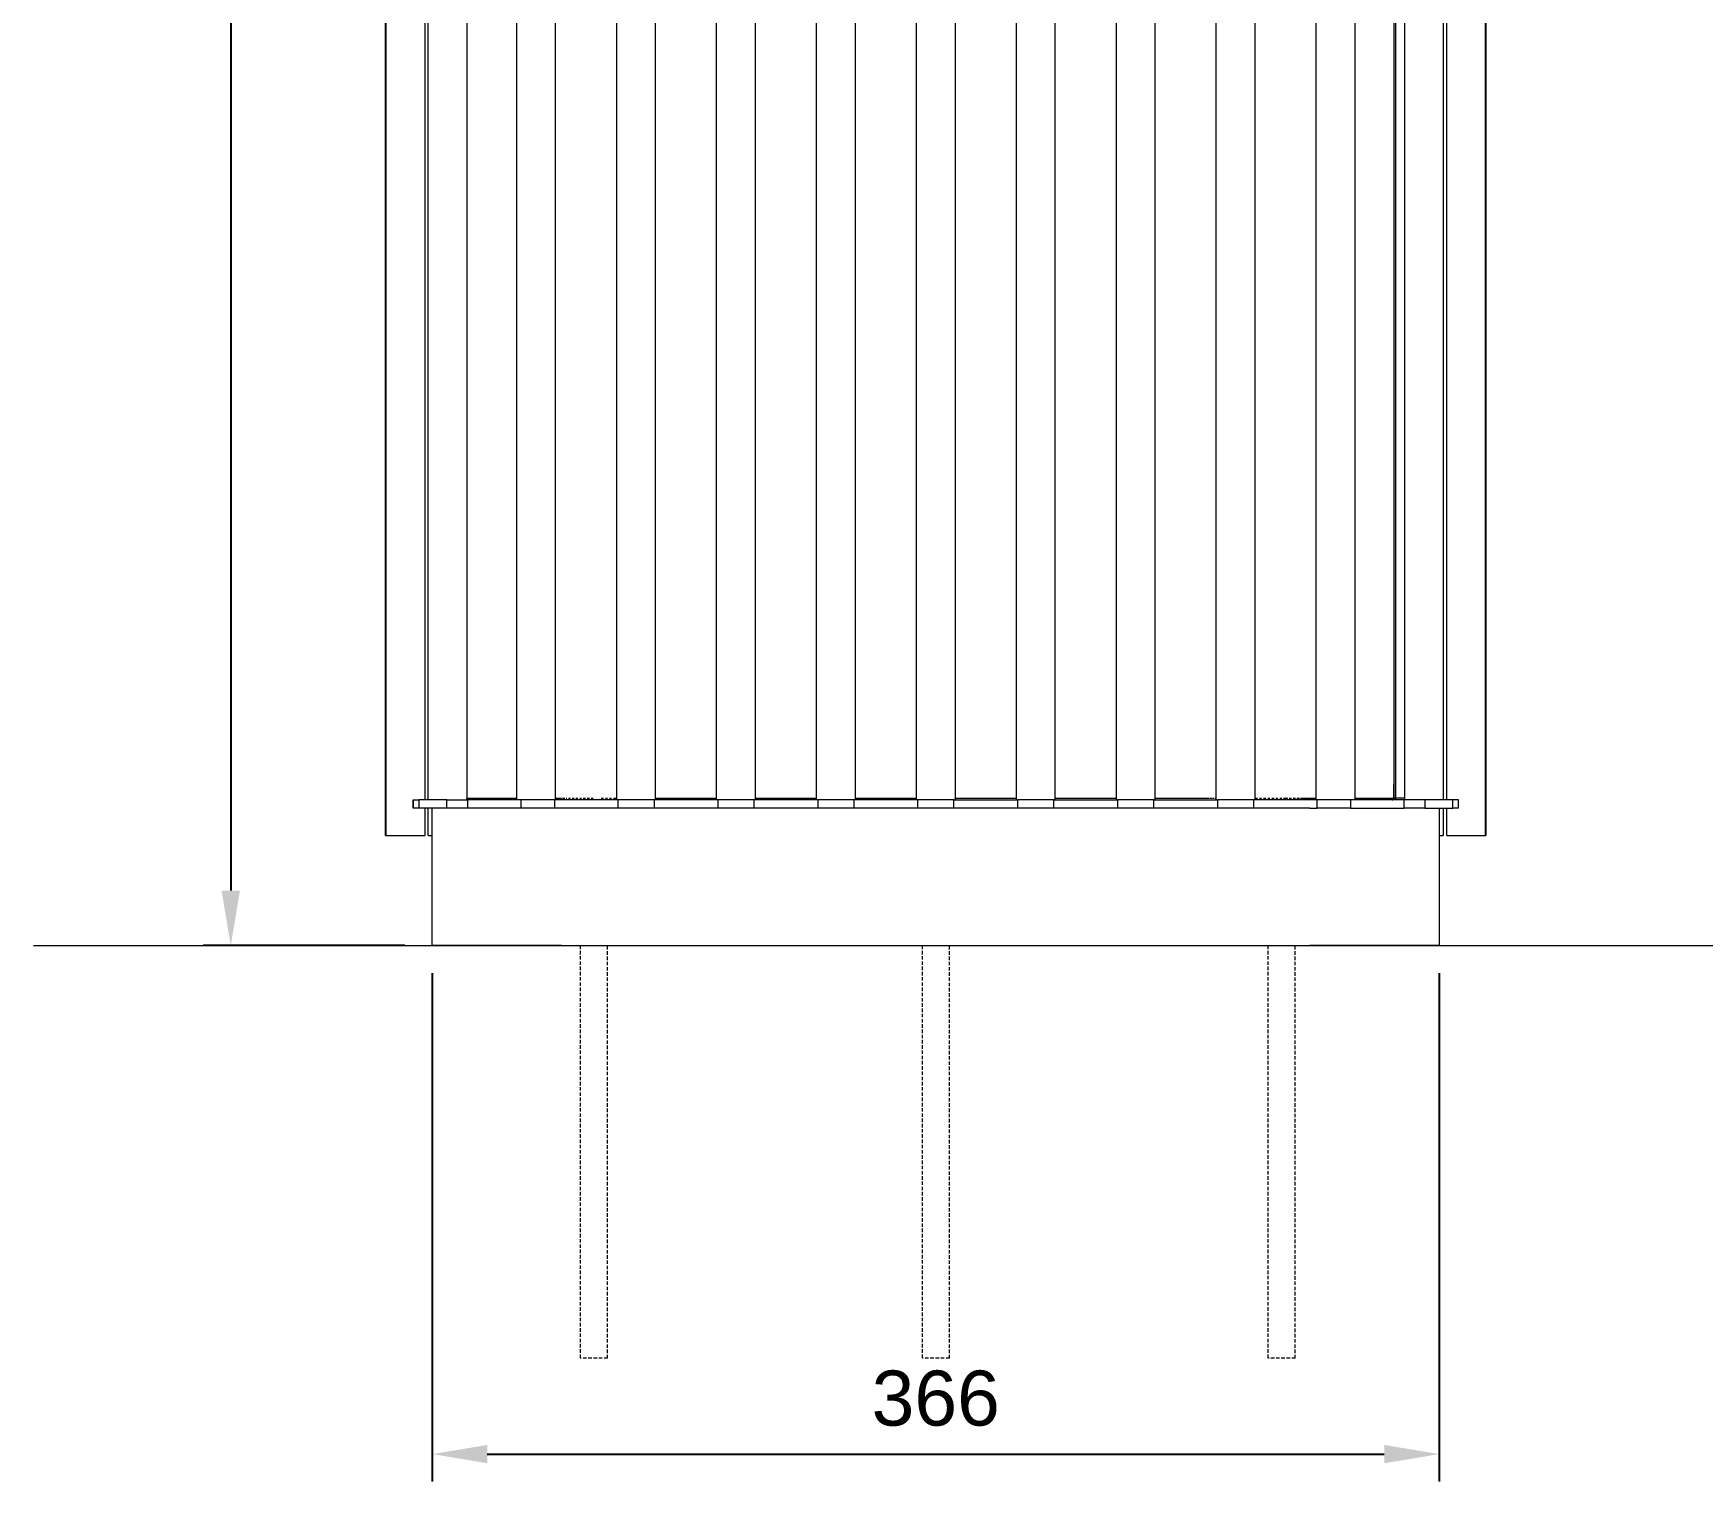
# Model space of a CAD drawing. Header units: millimetres. Extents: x 8434 to 10928, y 788 to 2545.
# Drawn here: x 8434 to 9040, y 1402 to 1928 of the extents above; entities that cross this region are included whole.
import ezdxf

# ---------------------------------------------------------------- set-up
doc = ezdxf.new("R2010")
doc.units = ezdxf.units.MM
doc.linetypes.add('HIDDEN', pattern=[1.905, 1.27, -0.635])
for name, color, linetype, lineweight in [('ZANO_R', 7, 'Continuous', 0), ('ZANO_R_przerywana', 7, 'HIDDEN', 0), ('ZANO_W', 1, 'Continuous', 0)]:
    doc.layers.add(name, color=color, linetype=linetype, lineweight=lineweight)
doc.styles.get("Standard").update_dxf_attribs({"font": 'ARIALUNI.TTF'})
doc.dimstyles.new('pl i ang', dxfattribs={"dimtxt": 50, "dimasz": 50, "dimexe": 1.25, "dimexo": 0.625, "dimgap": 10, "dimtad": 1, "dimtoh": 1, "dimtxsty": 'Standard', "dimcen": 2.5, "dimclrd": 1, "dimclre": 1, "dimclrt": 1, "dimadec": 0, "dimazin": 0, "dimtfac": 1, "dimtmove": 0, "dimatfit": 3, "dimfxl": 1, "dimarcsym": 1})

# ---------------------------------------------------------------- blocks, each defined once
blk = doc.blocks.new('*D403')
at = {"layer": 'ZANO_W', "color": 1, "lineweight": -2}
for p, q in [((8548.69, 2403.84), (8495.43, 2403.84)), ((8505.43, 2383.84), (8505.43, 1616.85)), ((8568.69, 1596.85), (8495.43, 1596.85))]:
    blk.add_line(p, q, dxfattribs=at)
at = {"layer": 'ZANO_W', "color": 1}
for points in [[(8508.77, 2383.84), (8502.1, 2383.84), (8505.43, 2403.84)], [(8502.1, 1616.85), (8508.77, 1616.85), (8505.43, 1596.85)]]:
    blk.add_solid(points, dxfattribs=at)
at = {"layer": 'ZANO_W', "color": 1, "insert": (8485.22, 2000.34), "char_height": 20, "attachment_point": 5, "rotation": 90}
blk.add_mtext('807', dxfattribs=at)
blk = doc.blocks.new('*D404')
at = {"layer": 'ZANO_W', "color": 1, "lineweight": -2}
for p, q in [((8578.69, 1586.85), (8578.69, 1402.03)), ((8944.69, 1586.85), (8944.69, 1402.03)), ((8598.69, 1412.03), (8924.69, 1412.03))]:
    blk.add_line(p, q, dxfattribs=at)
at = {"layer": 'ZANO_W', "color": 1}
for points in [[(8598.69, 1415.36), (8598.69, 1408.7), (8578.69, 1412.03)], [(8924.69, 1408.7), (8924.69, 1415.36), (8944.69, 1412.03)]]:
    blk.add_solid(points, dxfattribs=at)
at = {"layer": 'ZANO_W', "color": 1, "insert": (8761.69, 1432.25), "char_height": 20, "attachment_point": 5}
blk.add_mtext('366', dxfattribs=at)

msp = doc.modelspace()

# ---------------------------------------------------------------- linework, layer by layer
at = {"layer": 'ZANO_R'}
for p, q in [((8561.69, 1636.85), (8561.69, 2293.85)), ((8561.96, 1636.85), (8561.96, 2293.85)), ((8575.96, 2293.85), (8575.96, 1649.85)), ((8577.21, 1649.85), (8577.21, 2293.85)), ((8591.21, 2293.85), (8591.21, 1649.85)), ((8609.4, 1649.85), (8609.4, 2293.85)), ((8623.4, 2293.85), (8623.4, 1649.85)), ((8645.72, 1649.85), (8645.72, 2293.85)), ((8659.72, 2293.85), (8659.72, 1649.85)), ((8682.04, 1649.85), (8682.04, 2293.85)), ((8696.04, 2293.85), (8696.04, 1649.85)), ((8718.37, 1649.85), (8718.37, 2293.85)), ((8732.37, 2293.85), (8732.37, 1649.85)), ((8754.69, 1649.85), (8754.69, 2293.85)), ((8768.69, 2293.85), (8768.69, 1649.85)), ((8791.02, 1649.85), (8791.02, 2293.85)), ((8805.02, 2293.85), (8805.02, 1649.85)), ((8827.34, 1649.85), (8827.34, 2293.85)), ((8841.34, 2293.85), (8841.34, 1649.85)), ((8863.67, 1649.85), (8863.67, 2293.85)), ((8877.67, 2293.85), (8877.67, 1649.85)), ((8899.98, 1649.85), (8899.98, 2293.85)), ((8913.98, 2293.85), (8913.98, 1649.85)), ((8932.17, 1649.85), (8932.17, 2293.85)), ((8946.17, 2293.85), (8946.17, 1649.85)), ((8947.43, 1649.85), (8947.43, 2293.85)), ((8961.43, 2293.85), (8961.43, 1636.85)), ((8961.69, 2293.85), (8961.69, 1636.85)), ((8928.31, 1650.45), (8928.31, 2207.38)), ((8928.8, 2207.38), (8928.8, 1650.45)), ((8591.21, 1650.45), (8609.4, 1650.45)), ((8623.4, 1650.45), (8624.36, 1650.45)), ((8624.41, 1650.45), (8625.63, 1650.45)), ((8625.96, 1650.45), (8626.91, 1650.45)), ((8627.35, 1650.45), (8627.56, 1650.45)), ((8628.22, 1650.45), (8628.88, 1650.45)), ((8629.55, 1650.45), (8630.22, 1650.45)), ((8630.9, 1650.45), (8631.58, 1650.45)), ((8632.26, 1650.45), (8632.95, 1650.45)), ((8633.52, 1650.45), (8634.35, 1650.45)), ((8634.94, 1650.45), (8635.77, 1650.45)), ((8636.39, 1650.45), (8637.2, 1650.45)), ((8637.86, 1650.45), (8637.93, 1650.45)), ((8638.6, 1650.45), (8638.66, 1650.45)), ((8639.34, 1650.45), (8639.39, 1650.45)), ((8640.09, 1650.45), (8640.87, 1650.45)), ((8641.59, 1650.45), (8642.37, 1650.45)), ((8643.12, 1650.45), (8643.88, 1650.45)), ((8644.53, 1650.45), (8645.41, 1650.45)), ((8659.72, 1650.45), (8682.04, 1650.45)), ((8696.04, 1650.45), (8718.37, 1650.45)), ((8732.37, 1650.45), (8754.69, 1650.45)), ((8768.69, 1650.45), (8791.02, 1650.45)), ((8805.02, 1650.45), (8827.34, 1650.45)), ((8841.34, 1650.45), (8861.2, 1650.45)), ((8861.46, 1650.45), (8862.09, 1650.45)), ((8862.31, 1650.45), (8862.82, 1650.45)), ((8863.17, 1650.45), (8863.67, 1650.45)), ((8877.81, 1650.45), (8878.58, 1650.45)), ((8879.35, 1650.45), (8880.11, 1650.45)), ((8880.86, 1650.45), (8881.62, 1650.45)), ((8882.36, 1650.45), (8883.17, 1650.45)), ((8883.83, 1650.45), (8884.7, 1650.45)), ((8885.28, 1650.45), (8886, 1650.45)), ((8886.72, 1650.45), (8887.46, 1650.45)), ((8888.13, 1650.45), (8889.62, 1650.45)), ((8890.2, 1650.45), (8891.04, 1650.45)), ((8891.56, 1650.45), (8892.44, 1650.45)), ((8892.9, 1650.45), (8893.86, 1650.45)), ((8894.21, 1650.45), (8895.41, 1650.45)), ((8895.5, 1650.45), (8899.98, 1650.45)), ((8913.98, 1650.45), (8928.11, 1650.45)), ((8928.1, 1650.39), (8928.11, 1650.41)), ((8928.1, 1650.37), (8928.1, 1650.39)), ((8928.1, 1650.35), (8928.1, 1650.37)), ((8928.31, 1655.45), (8928.11, 1655.45)), ((8928.11, 1655.45), (8928.11, 1650.45)), ((8928.11, 1650.43), (8928.11, 1650.45)), ((8928.11, 1650.41), (8928.11, 1650.43)), ((8928.12, 1655.45), (8928.12, 1650.45)), ((8928.12, 1650.44), (8928.12, 1650.45)), ((8928.12, 1650.45), (8928.12, 1650.45)), ((8928.12, 1650.43), (8928.12, 1650.44)), ((8928.12, 1650.44), (8928.12, 1650.44)), ((8928.12, 1650.44), (8928.12, 1650.44)), ((8928.12, 1650.42), (8928.12, 1650.43)), ((8928.12, 1650.43), (8928.12, 1650.43)), ((8928.12, 1650.43), (8928.12, 1650.43)), ((8928.12, 1650.41), (8928.12, 1650.42)), ((8928.12, 1650.42), (8928.12, 1650.42)), ((8928.12, 1650.42), (8928.12, 1650.42)), ((8928.13, 1650.41), (8928.12, 1650.41)), ((8928.13, 1650.4), (8928.13, 1650.41)), ((8928.13, 1650.41), (8928.13, 1650.41)), ((8928.13, 1650.41), (8928.13, 1650.41)), ((8928.14, 1650.39), (8928.13, 1650.4)), ((8928.13, 1650.4), (8928.13, 1650.4)), ((8928.13, 1650.4), (8928.13, 1650.4)), ((8928.14, 1650.38), (8928.14, 1650.39)), ((8928.14, 1650.39), (8928.14, 1650.39)), ((8928.14, 1650.39), (8928.14, 1650.39)), ((8928.14, 1650.39), (8928.14, 1650.39)), ((8928.15, 1650.38), (8928.14, 1650.38)), ((8928.15, 1650.37), (8928.15, 1650.38)), ((8928.15, 1650.38), (8928.15, 1650.38)), ((8928.15, 1650.38), (8928.15, 1650.38)), ((8928.16, 1650.37), (8928.15, 1650.37)), ((8928.17, 1650.36), (8928.16, 1650.37)), ((8928.16, 1650.37), (8928.16, 1650.37)), ((8928.16, 1650.37), (8928.16, 1650.37)), ((8928.16, 1650.37), (8928.16, 1650.37)), ((8928.18, 1650.36), (8928.17, 1650.36)), ((8928.17, 1650.36), (8928.17, 1650.36)), ((8928.17, 1650.36), (8928.17, 1650.36)), ((8928.19, 1650.36), (8928.18, 1650.36)), ((8928.18, 1650.36), (8928.18, 1650.36)), ((8928.18, 1650.36), (8928.18, 1650.36)), ((8928.19, 1650.35), (8928.19, 1650.36)), ((8928.25, 1650.36), (8928.24, 1650.35)), ((8928.26, 1650.36), (8928.25, 1650.36)), ((8928.25, 1650.36), (8928.25, 1650.36)), ((8928.25, 1650.36), (8928.25, 1650.36)), ((8928.27, 1650.37), (8928.26, 1650.36)), ((8928.26, 1650.36), (8928.26, 1650.36)), ((8928.26, 1650.36), (8928.26, 1650.36)), ((8928.26, 1650.36), (8928.26, 1650.36)), ((8928.28, 1650.37), (8928.27, 1650.37)), ((8928.27, 1650.37), (8928.27, 1650.37)), ((8928.27, 1650.37), (8928.27, 1650.37)), ((8928.29, 1650.38), (8928.28, 1650.38)), ((8928.28, 1650.38), (8928.28, 1650.38)), ((8928.28, 1650.38), (8928.28, 1650.37)), ((8928.28, 1650.37), (8928.28, 1650.37)), ((8928.3, 1650.39), (8928.29, 1650.39)), ((8928.29, 1650.39), (8928.29, 1650.39)), ((8928.29, 1650.39), (8928.29, 1650.38)), ((8928.29, 1650.38), (8928.29, 1650.38)), ((8928.31, 1650.41), (8928.3, 1650.41)), ((8928.3, 1650.41), (8928.3, 1650.4)), ((8928.3, 1650.4), (8928.3, 1650.4)), ((8928.3, 1650.4), (8928.3, 1650.4)), ((8928.3, 1650.4), (8928.3, 1650.39)), ((8928.3, 1650.39), (8928.3, 1650.39)), ((8928.5, 1650.45), (8928.31, 1650.45)), ((8928.31, 1650.45), (8928.31, 1650.45)), ((8928.31, 1650.45), (8928.31, 1650.44)), ((8928.31, 1650.44), (8928.31, 1650.44)), ((8928.31, 1650.44), (8928.31, 1650.44)), ((8928.31, 1650.44), (8928.31, 1650.43)), ((8928.31, 1650.43), (8928.31, 1650.43)), ((8928.31, 1650.43), (8928.31, 1650.43)), ((8928.31, 1650.43), (8928.31, 1650.42)), ((8928.31, 1650.42), (8928.31, 1650.42)), ((8928.31, 1650.42), (8928.31, 1650.42)), ((8928.31, 1650.42), (8928.31, 1650.41)), ((8928.31, 1650.41), (8928.31, 1650.41)), ((8928.31, 1650.41), (8928.31, 1650.41)), ((8928.8, 1650.45), (8928.5, 1650.45)), ((8928.8, 1650.37), (8928.79, 1650.35)), ((8928.8, 1650.45), (8928.8, 1650.43)), ((8928.91, 1650.45), (8928.8, 1650.45)), ((8928.8, 1650.45), (8928.8, 1650.45)), ((8928.8, 1650.43), (8928.8, 1650.41)), ((8928.8, 1650.41), (8928.8, 1650.39)), ((8928.8, 1650.39), (8928.8, 1650.37)), ((8928.95, 1650.45), (8928.91, 1650.45)), ((8929.02, 1650.45), (8928.95, 1650.45)), ((8929.06, 1650.45), (8929.02, 1650.45)), ((8929.13, 1650.45), (8929.06, 1650.45)), ((8929.17, 1650.45), (8929.13, 1650.45)), ((8929.21, 1650.45), (8929.17, 1650.45)), ((8929.29, 1650.45), (8929.21, 1650.45)), ((8929.39, 1650.45), (8929.29, 1650.45)), ((8929.29, 1650.45), (8929.29, 1650.45)), ((8929.4, 1650.45), (8929.39, 1650.45)), ((8929.45, 1650.45), (8929.4, 1650.45)), ((8929.52, 1650.45), (8929.45, 1650.45)), ((8929.55, 1650.45), (8929.52, 1650.45)), ((8929.62, 1650.45), (8929.55, 1650.45)), ((8929.65, 1650.45), (8929.62, 1650.45)), ((8929.75, 1650.45), (8929.65, 1650.45)), ((8929.76, 1650.45), (8929.75, 1650.45)), ((8929.84, 1650.45), (8929.76, 1650.45)), ((8929.88, 1650.45), (8929.84, 1650.45)), ((8930.01, 1650.45), (8929.88, 1650.45)), ((8930.08, 1650.45), (8930.01, 1650.45)), ((8930.11, 1650.45), (8930.08, 1650.45)), ((8930.15, 1650.45), (8930.11, 1650.45)), ((8930.21, 1650.45), (8930.15, 1650.45)), ((8930.23, 1650.45), (8930.21, 1650.45)), ((8930.3, 1650.45), (8930.23, 1650.45)), ((8930.32, 1650.45), (8930.3, 1650.45)), ((8930.39, 1650.45), (8930.32, 1650.45)), ((8930.41, 1650.45), (8930.39, 1650.45)), ((8930.66, 1650.45), (8930.41, 1650.45)), ((8930.7, 1650.45), (8930.66, 1650.45)), ((8930.74, 1650.45), (8930.7, 1650.45)), ((8930.93, 1650.45), (8930.74, 1650.45)), ((8930.94, 1650.45), (8930.93, 1650.45)), ((8930.99, 1650.45), (8930.94, 1650.45)), ((8931.06, 1650.45), (8930.99, 1650.45)), ((8931.07, 1650.45), (8931.06, 1650.45)), ((8931.14, 1650.45), (8931.07, 1650.45)), ((8931.14, 1650.45), (8931.14, 1650.45)), ((8931.21, 1650.45), (8931.14, 1650.45)), ((8931.23, 1650.45), (8931.21, 1650.45)), ((8931.28, 1650.45), (8931.23, 1650.45)), ((8931.3, 1650.45), (8931.28, 1650.45)), ((8931.33, 1650.45), (8931.3, 1650.45)), ((8931.36, 1650.45), (8931.33, 1650.45)), ((8931.39, 1650.45), (8931.36, 1650.45)), ((8931.39, 1650.45), (8931.4, 1650.45)), ((8931.69, 1650.45), (8931.4, 1650.45)), ((8931.69, 1650.45), (8931.73, 1650.45)), ((8931.83, 1650.45), (8931.73, 1650.45)), ((8931.83, 1650.45), (8931.84, 1650.45)), ((8931.92, 1650.45), (8931.84, 1650.45)), ((8931.92, 1650.45), (8931.96, 1650.45)), ((8932.08, 1650.45), (8931.96, 1650.45)), ((8932.08, 1650.45), (8932.13, 1650.45)), ((8932.17, 1650.45), (8932.13, 1650.45)), ((8571.75, 1649.85), (8571.69, 1649.85)), ((8571.69, 1649.85), (8571.69, 1646.85)), ((8571.75, 1646.85), (8571.69, 1646.85)), ((8571.75, 1649.85), (8573.74, 1649.85)), ((8571.75, 1646.85), (8571.75, 1649.85)), ((8573.74, 1646.85), (8571.75, 1646.85)), ((8573.74, 1649.85), (8573.74, 1646.85)), ((8583.93, 1649.85), (8573.74, 1649.85)), ((8583.93, 1646.85), (8573.74, 1646.85)), ((8575.96, 1646.85), (8575.96, 1636.85)), ((8577.21, 1636.85), (8577.21, 1646.85)), ((8578.69, 1596.85), (8578.69, 1646.85)), ((8583.93, 1649.85), (8591.46, 1649.85)), ((8583.93, 1646.85), (8583.93, 1649.85)), ((8591.46, 1646.85), (8583.93, 1646.85)), ((8591.22, 1650.28), (8591.21, 1650.3)), ((8591.23, 1650.26), (8591.22, 1650.28)), ((8591.23, 1650.24), (8591.23, 1650.26)), ((8591.24, 1650.22), (8591.23, 1650.24)), ((8591.25, 1650.2), (8591.24, 1650.22)), ((8591.26, 1650.18), (8591.25, 1650.2)), ((8591.27, 1650.16), (8591.26, 1650.18)), ((8591.28, 1650.14), (8591.27, 1650.16)), ((8591.29, 1650.13), (8591.28, 1650.14)), ((8591.3, 1650.11), (8591.29, 1650.13)), ((8591.31, 1650.09), (8591.3, 1650.11)), ((8591.33, 1650.08), (8591.31, 1650.09)), ((8591.34, 1650.06), (8591.33, 1650.08)), ((8591.35, 1650.04), (8591.34, 1650.06)), ((8591.37, 1650.03), (8591.35, 1650.04)), ((8591.38, 1650.02), (8591.37, 1650.03)), ((8591.4, 1650), (8591.38, 1650.02)), ((8591.41, 1649.99), (8591.4, 1650)), ((8591.43, 1649.98), (8591.41, 1649.99)), ((8591.45, 1649.96), (8591.43, 1649.98)), ((8591.46, 1649.95), (8591.45, 1649.96)), ((8591.48, 1649.94), (8591.46, 1649.95)), ((8591.46, 1649.85), (8591.46, 1646.85)), ((8610.95, 1649.85), (8591.46, 1649.85)), ((8610.95, 1646.85), (8591.46, 1646.85)), ((8591.5, 1649.93), (8591.48, 1649.94)), ((8591.52, 1649.92), (8591.5, 1649.93)), ((8591.53, 1649.91), (8591.52, 1649.92)), ((8591.55, 1649.9), (8591.53, 1649.91)), ((8591.57, 1649.89), (8591.55, 1649.9)), ((8591.59, 1649.89), (8591.57, 1649.89)), ((8591.61, 1649.88), (8591.59, 1649.89)), ((8591.63, 1649.87), (8591.61, 1649.88)), ((8591.65, 1649.87), (8591.63, 1649.87)), ((8591.67, 1649.86), (8591.65, 1649.87)), ((8591.69, 1649.86), (8591.67, 1649.86)), ((8591.71, 1649.86), (8591.69, 1649.86)), ((8591.73, 1649.85), (8591.71, 1649.86)), ((8591.75, 1649.85), (8591.73, 1649.85)), ((8591.77, 1649.85), (8591.75, 1649.85)), ((8591.79, 1649.85), (8591.77, 1649.85)), ((8623.09, 1649.85), (8610.95, 1649.85)), ((8610.95, 1646.85), (8610.95, 1649.85)), ((8623.09, 1646.85), (8610.95, 1646.85)), ((8623.09, 1649.85), (8623.09, 1646.85)), ((8625.69, 1649.85), (8623.09, 1649.85)), ((8625.69, 1646.85), (8623.09, 1646.85)), ((8646.12, 1649.85), (8625.69, 1649.85)), ((8646.12, 1646.85), (8625.69, 1646.85)), ((8659.32, 1649.85), (8646.12, 1649.85)), ((8646.12, 1649.85), (8646.12, 1646.85)), ((8659.32, 1646.85), (8646.12, 1646.85)), ((8659.32, 1649.85), (8659.32, 1646.85)), ((8682.44, 1649.85), (8659.32, 1649.85)), ((8682.44, 1646.85), (8659.32, 1646.85)), ((8695.64, 1649.85), (8682.44, 1649.85)), ((8682.44, 1649.85), (8682.44, 1646.85)), ((8695.64, 1646.85), (8682.44, 1646.85)), ((8695.64, 1646.85), (8695.64, 1649.85)), ((8718.77, 1649.85), (8695.64, 1649.85)), ((8718.77, 1646.85), (8695.64, 1646.85)), ((8731.97, 1649.85), (8718.77, 1649.85)), ((8718.77, 1649.85), (8718.77, 1646.85)), ((8731.97, 1646.85), (8718.77, 1646.85)), ((8731.97, 1649.85), (8731.97, 1646.85)), ((8755.09, 1649.85), (8731.97, 1649.85)), ((8755.09, 1646.85), (8731.97, 1646.85)), ((8755.09, 1649.85), (8755.09, 1646.85)), ((8768.29, 1649.85), (8755.09, 1649.85)), ((8768.29, 1646.85), (8755.09, 1646.85)), ((8768.29, 1646.85), (8768.29, 1649.85)), ((8768.29, 1649.85), (8791.42, 1649.85)), ((8791.42, 1646.85), (8768.29, 1646.85)), ((8804.62, 1649.85), (8791.42, 1649.85)), ((8791.42, 1649.85), (8791.42, 1646.85)), ((8804.62, 1646.85), (8791.42, 1646.85)), ((8804.62, 1646.85), (8804.62, 1649.85)), ((8804.62, 1649.85), (8827.74, 1649.85)), ((8827.74, 1646.85), (8804.62, 1646.85)), ((8840.94, 1649.85), (8827.74, 1649.85)), ((8827.74, 1649.85), (8827.74, 1646.85)), ((8840.94, 1646.85), (8827.74, 1646.85)), ((8840.94, 1646.85), (8840.94, 1649.85)), ((8840.94, 1649.85), (8864.07, 1649.85)), ((8864.07, 1646.85), (8840.94, 1646.85)), ((8877.27, 1649.85), (8864.07, 1649.85)), ((8864.07, 1649.85), (8864.07, 1646.85)), ((8877.27, 1646.85), (8864.07, 1646.85)), ((8877.27, 1646.85), (8877.27, 1649.85)), ((8897.69, 1649.85), (8877.27, 1649.85)), ((8897.69, 1646.85), (8877.27, 1646.85)), ((8900.29, 1649.85), (8897.69, 1649.85)), ((8897.69, 1646.85), (8900.29, 1646.85)), ((8912.43, 1649.85), (8900.29, 1649.85)), ((8900.29, 1646.85), (8900.29, 1649.85)), ((8912.43, 1646.85), (8900.29, 1646.85)), ((8931.92, 1649.85), (8912.43, 1649.85)), ((8912.43, 1649.85), (8912.43, 1646.85)), ((8912.43, 1646.85), (8931.92, 1646.85)), ((8927.55, 1649.85), (8927.57, 1649.85)), ((8927.57, 1649.85), (8927.59, 1649.86)), ((8927.59, 1649.86), (8927.61, 1649.86)), ((8927.61, 1649.86), (8927.63, 1649.86)), ((8927.63, 1649.86), (8927.65, 1649.87)), ((8927.65, 1649.87), (8927.67, 1649.87)), ((8927.67, 1649.87), (8927.69, 1649.88)), ((8927.69, 1649.88), (8927.71, 1649.88)), ((8927.71, 1649.88), (8927.73, 1649.89)), ((8927.73, 1649.89), (8927.75, 1649.9)), ((8927.75, 1649.9), (8927.77, 1649.91)), ((8927.77, 1649.91), (8927.78, 1649.92)), ((8927.78, 1649.92), (8927.8, 1649.93)), ((8927.8, 1649.93), (8927.82, 1649.94)), ((8927.82, 1649.94), (8927.84, 1649.95)), ((8927.84, 1649.95), (8927.85, 1649.96)), ((8927.85, 1649.96), (8927.87, 1649.97)), ((8927.87, 1649.97), (8927.89, 1649.98)), ((8927.88, 1649.96), (8927.87, 1649.97)), ((8927.9, 1649.95), (8927.88, 1649.96)), ((8927.89, 1649.98), (8927.9, 1650)), ((8927.9, 1650), (8927.92, 1650.01)), ((8927.92, 1649.94), (8927.9, 1649.95)), ((8927.92, 1650.01), (8927.93, 1650.02)), ((8927.93, 1649.93), (8927.92, 1649.94)), ((8927.93, 1650.02), (8927.95, 1650.04)), ((8927.95, 1649.92), (8927.93, 1649.93)), ((8927.95, 1650.04), (8927.96, 1650.05)), ((8927.97, 1649.91), (8927.95, 1649.92)), ((8927.96, 1650.05), (8927.97, 1650.07)), ((8927.97, 1650.07), (8927.99, 1650.09)), ((8927.98, 1649.9), (8927.97, 1649.91)), ((8928, 1649.89), (8927.98, 1649.9)), ((8927.99, 1650.09), (8928, 1650.1)), ((8928, 1650.1), (8928.01, 1650.12)), ((8928.02, 1649.89), (8928, 1649.89)), ((8928.01, 1650.12), (8928.02, 1650.14)), ((8928.02, 1650.14), (8928.03, 1650.16)), ((8928.04, 1649.88), (8928.02, 1649.89)), ((8928.03, 1650.16), (8928.04, 1650.17)), ((8928.04, 1650.17), (8928.05, 1650.19)), ((8928.06, 1649.87), (8928.04, 1649.88)), ((8928.05, 1650.19), (8928.06, 1650.21)), ((8928.06, 1650.21), (8928.07, 1650.23)), ((8928.08, 1649.87), (8928.06, 1649.87)), ((8928.07, 1650.25), (8928.08, 1650.27)), ((8928.07, 1650.23), (8928.07, 1650.25)), ((8928.08, 1650.27), (8928.09, 1650.29)), ((8928.09, 1649.86), (8928.08, 1649.87)), ((8928.09, 1650.31), (8928.1, 1650.33)), ((8928.09, 1650.29), (8928.09, 1650.31)), ((8928.11, 1649.86), (8928.09, 1649.86)), ((8928.1, 1650.33), (8928.1, 1650.35)), ((8928.13, 1649.86), (8928.11, 1649.86)), ((8928.15, 1649.85), (8928.13, 1649.86)), ((8928.17, 1649.85), (8928.15, 1649.85)), ((8928.19, 1649.85), (8928.17, 1649.85)), ((8928.2, 1650.35), (8928.19, 1650.35)), ((8928.19, 1650.35), (8928.19, 1650.35)), ((8928.21, 1650.35), (8928.2, 1650.35)), ((8928.2, 1650.35), (8928.2, 1650.35)), ((8928.2, 1650.35), (8928.2, 1650.35)), ((8928.22, 1650.35), (8928.21, 1650.35)), ((8928.21, 1650.35), (8928.21, 1650.35)), ((8928.21, 1650.35), (8928.21, 1650.35)), ((8928.23, 1650.35), (8928.22, 1650.35)), ((8928.22, 1650.35), (8928.22, 1650.35)), ((8928.22, 1650.35), (8928.22, 1650.35)), ((8928.24, 1650.35), (8928.23, 1650.35)), ((8928.23, 1650.35), (8928.23, 1650.35)), ((8928.23, 1650.35), (8928.23, 1650.35)), ((8928.24, 1650.35), (8928.24, 1650.35)), ((8928.24, 1650.35), (8928.24, 1650.35)), ((8928.26, 1649.85), (8928.24, 1649.85)), ((8928.28, 1649.86), (8928.26, 1649.85)), ((8928.3, 1649.86), (8928.28, 1649.86)), ((8928.32, 1649.86), (8928.3, 1649.86)), ((8928.34, 1649.87), (8928.32, 1649.86)), ((8928.36, 1649.87), (8928.34, 1649.87)), ((8928.38, 1649.88), (8928.36, 1649.87)), ((8928.4, 1649.88), (8928.38, 1649.88)), ((8928.42, 1649.89), (8928.4, 1649.88)), ((8928.44, 1649.9), (8928.42, 1649.89)), ((8928.46, 1649.91), (8928.44, 1649.9)), ((8928.48, 1649.92), (8928.46, 1649.91)), ((8928.5, 1649.93), (8928.48, 1649.92)), ((8928.51, 1649.94), (8928.5, 1649.93)), ((8928.53, 1649.95), (8928.51, 1649.94)), ((8928.55, 1649.96), (8928.53, 1649.95)), ((8928.57, 1649.97), (8928.55, 1649.96)), ((8928.58, 1649.98), (8928.57, 1649.97)), ((8928.6, 1650), (8928.58, 1649.98)), ((8928.61, 1650.01), (8928.6, 1650)), ((8928.63, 1650.02), (8928.61, 1650.01)), ((8928.64, 1650.04), (8928.63, 1650.02)), ((8928.66, 1650.05), (8928.64, 1650.04)), ((8928.67, 1650.07), (8928.66, 1650.05)), ((8928.68, 1650.09), (8928.67, 1650.07)), ((8928.69, 1650.1), (8928.68, 1650.09)), ((8928.71, 1650.12), (8928.69, 1650.1)), ((8928.72, 1650.14), (8928.71, 1650.12)), ((8928.73, 1650.15), (8928.72, 1650.14)), ((8928.74, 1650.17), (8928.73, 1650.15)), ((8928.75, 1650.19), (8928.74, 1650.17)), ((8928.76, 1650.23), (8928.75, 1650.21)), ((8928.75, 1650.21), (8928.75, 1650.19)), ((8928.77, 1650.25), (8928.76, 1650.23)), ((8928.78, 1650.27), (8928.77, 1650.25)), ((8928.79, 1650.31), (8928.78, 1650.29)), ((8928.78, 1650.29), (8928.78, 1650.27)), ((8928.79, 1650.35), (8928.79, 1650.33)), ((8928.79, 1650.33), (8928.79, 1650.31)), ((8939.45, 1649.85), (8931.92, 1649.85)), ((8931.92, 1646.85), (8931.92, 1649.85)), ((8939.45, 1646.85), (8931.92, 1646.85)), ((8949.64, 1649.85), (8939.45, 1649.85)), ((8939.45, 1649.85), (8939.45, 1646.85)), ((8939.45, 1646.85), (8949.64, 1646.85)), ((8944.69, 1646.85), (8944.69, 1596.85)), ((8946.17, 1646.85), (8946.17, 1636.85)), ((8947.43, 1636.85), (8947.43, 1646.85)), ((8951.63, 1649.85), (8949.64, 1649.85)), ((8949.64, 1646.85), (8949.64, 1649.85)), ((8951.63, 1646.85), (8949.64, 1646.85)), ((8951.69, 1649.85), (8951.63, 1649.85)), ((8951.63, 1649.85), (8951.63, 1646.85)), ((8951.69, 1646.85), (8951.63, 1646.85)), ((8951.69, 1646.85), (8951.69, 1649.85)), ((8561.69, 1636.85), (8561.69, 1636.85)), ((8561.69, 1636.85), (8561.69, 1636.85)), ((8561.69, 1636.85), (8561.69, 1636.85)), ((8561.69, 1636.85), (8561.69, 1636.85)), ((8561.69, 1636.85), (8561.69, 1636.85)), ((8561.69, 1636.85), (8561.69, 1636.85)), ((8561.69, 1636.85), (8561.7, 1636.85)), ((8561.7, 1636.85), (8561.75, 1636.85)), ((8561.75, 1636.85), (8561.96, 1636.85)), ((8561.96, 1636.85), (8561.96, 1636.85)), ((8561.96, 1636.85), (8561.96, 1636.85)), ((8561.96, 1636.85), (8561.96, 1636.85)), ((8561.96, 1636.85), (8561.96, 1636.85)), ((8561.96, 1636.85), (8561.96, 1636.85)), ((8561.96, 1636.85), (8561.99, 1636.85)), ((8561.99, 1636.85), (8562.13, 1636.85)), ((8562.13, 1636.85), (8562.7, 1636.85)), ((8562.7, 1636.85), (8564.67, 1636.85)), ((8564.67, 1636.85), (8575.95, 1636.85)), ((8577.22, 1636.85), (8577.21, 1636.85)), ((8577.21, 1636.85), (8577.21, 1636.85)), ((8577.21, 1636.85), (8577.21, 1636.85)), ((8577.21, 1636.85), (8577.21, 1636.85)), ((8577.21, 1636.85), (8577.22, 1636.85)), ((8577.22, 1636.85), (8577.23, 1636.85)), ((8577.23, 1636.85), (8577.3, 1636.85)), ((8577.3, 1636.85), (8577.59, 1636.85)), ((8577.59, 1636.85), (8578.69, 1636.85)), ((8944.69, 1636.85), (8946.17, 1636.85)), ((8947.43, 1636.85), (8958.71, 1636.85)), ((8958.71, 1636.85), (8961.43, 1636.85)), ((8961.43, 1636.85), (8961.69, 1636.85)), ((8625.69, 1596.85), (8578.69, 1596.85)), ((8625.69, 1596.85), (8897.69, 1596.85)), ((8944.69, 1596.85), (8897.69, 1596.85))]:
    msp.add_line(p, q, dxfattribs=at)
msp.add_lwpolyline([(8433.69, 1596.85), (9724.27, 1596.85)], dxfattribs=at)
at = {"layer": 'ZANO_R_przerywana'}
for p, q in [((8632.38, 1596.85), (8632.38, 1446.85)), ((8642.38, 1446.85), (8642.38, 1596.85)), ((8756.69, 1596.85), (8756.69, 1446.85)), ((8766.69, 1446.85), (8766.69, 1596.85)), ((8882.38, 1596.85), (8882.38, 1446.85)), ((8892.38, 1446.85), (8892.38, 1596.85)), ((8642.38, 1446.85), (8632.38, 1446.85)), ((8766.69, 1446.85), (8756.69, 1446.85)), ((8892.38, 1446.85), (8882.38, 1446.85))]:
    msp.add_line(p, q, dxfattribs=at)

# ---------------------------------------------------------------- dimensions: what is measured, and where the dimension line sits
at = {"layer": 'ZANO_W'}
dim = msp.add_linear_dim(base=(8505.43, 1596.85), p1=(8558.69, 2403.84), p2=(8578.69, 1596.85), angle=90, dimstyle='pl i ang', override={"dimtxt": 20, "dimasz": 20, "dimexe": 10, "dimexo": 10, "dimtoh": 0, "dimdec": 0, "dimtdec": 0, "dimtmove": 1}, dxfattribs=at)
dim.commit()
dim.dimension.update_dxf_attribs({"geometry": '*D403', "text_midpoint": (8485.22, 2000.34)})
dim = msp.add_linear_dim(base=(8944.69, 1412.03), p1=(8578.69, 1596.85), p2=(8944.69, 1596.85), dimstyle='pl i ang', override={"dimtxt": 20, "dimasz": 20, "dimexe": 10, "dimexo": 10, "dimtoh": 0, "dimdec": 0, "dimtdec": 0, "dimtmove": 1}, dxfattribs=at)
dim.commit()
dim.dimension.update_dxf_attribs({"geometry": '*D404', "text_midpoint": (8761.69, 1432.25)})

doc.saveas('drawing.dxf')
